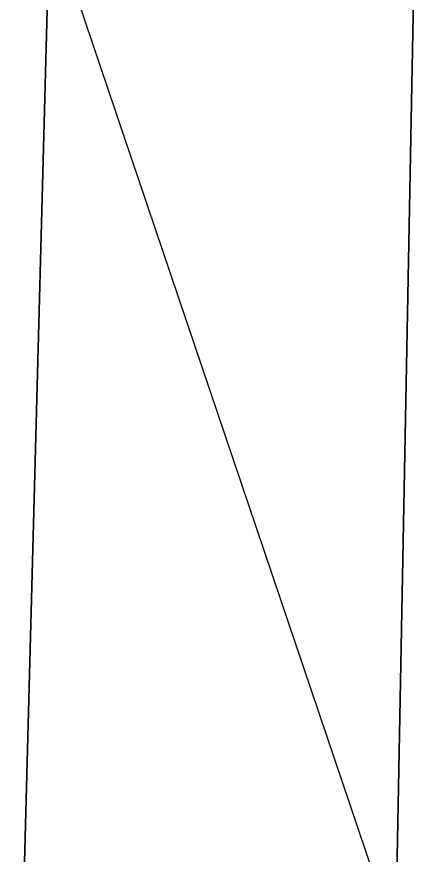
# Model space of a CAD drawing. Header units: inches. Extents: x 0 to 594, y -420 to 0.
# Drawn here: x 288.65 to 291.08, y -305.03 to -299.93 of the extents above; entities that cross this region are included whole.
import ezdxf

# ---------------------------------------------------------------- set-up
doc = ezdxf.new("R2010")
doc.units = ezdxf.units.IN
doc.header["$MEASUREMENT"] = 0

msp = doc.modelspace()

# ---------------------------------------------------------------- linework, layer by layer
at = {"color": 18, "true_color": 0x000000}
for p, q in [((291.0838, -298.3293), (290.9456, -305.5304)), ((290.9456, -305.5304), (291.0838, -298.3293)), ((288.6456, -306.8203), (288.8456, -299.3203)), ((288.8456, -299.3203), (288.6456, -306.8203)), ((290.9456, -305.5304), (288.8456, -299.3203)), ((290.9456, -305.5304), (288.8456, -299.3203))]:
    msp.add_line(p, q, dxfattribs=at)

doc.saveas('drawing.dxf')
